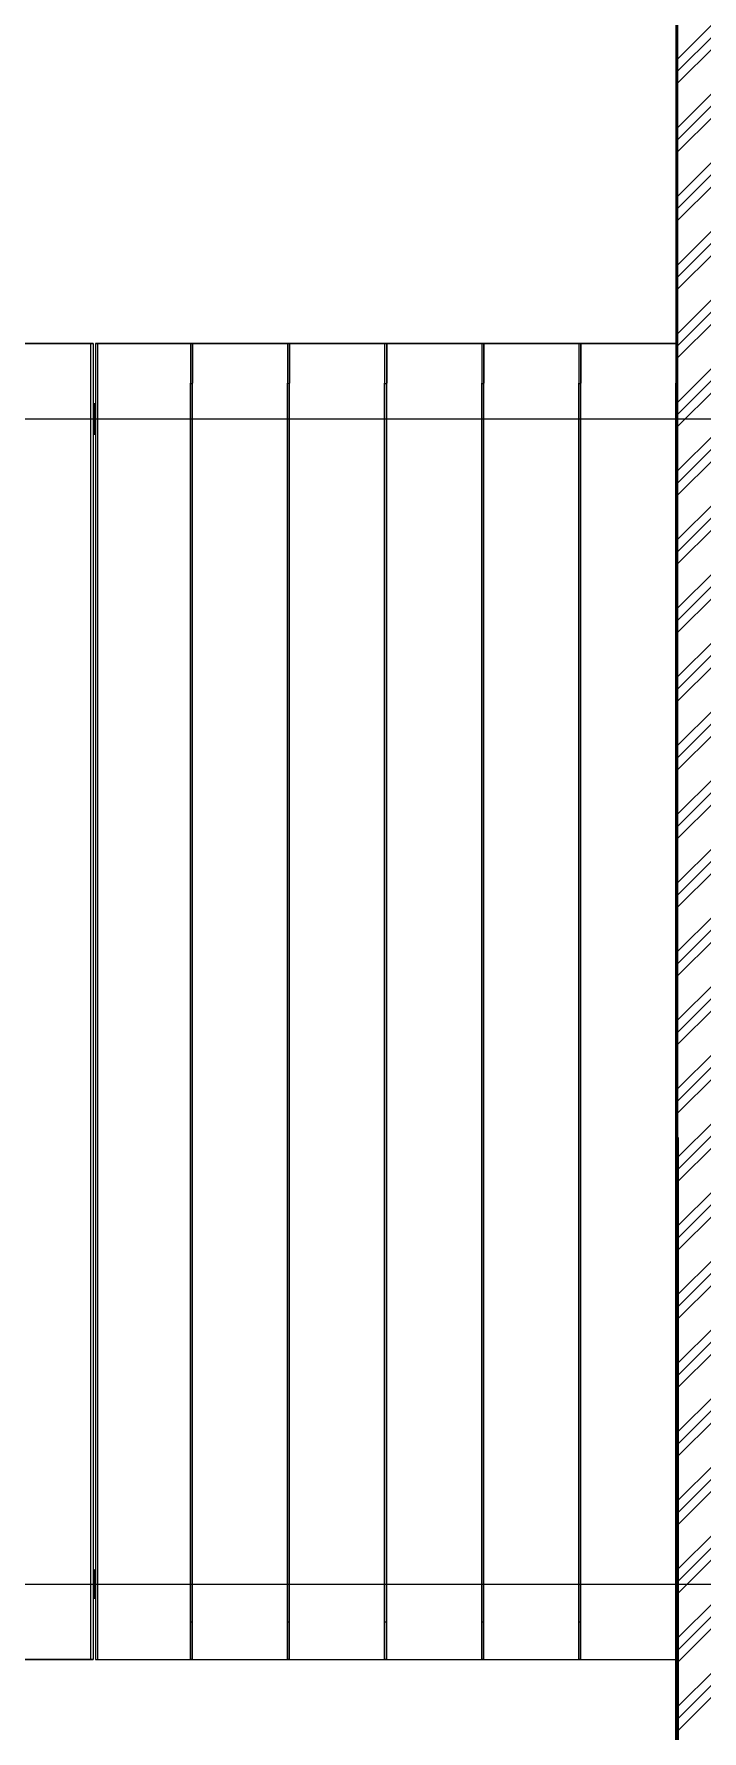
# Model space of a CAD drawing. Header units: millimetres. Extents: x 124696 to 347024, y 412631 to 564609.
# Drawn here: x 135939 to 138519, y 534534 to 541089 of the extents above; entities that cross this region are included whole.
import ezdxf

# ---------------------------------------------------------------- set-up
doc = ezdxf.new("R2010")
doc.units = ezdxf.units.MM
doc.header["$LTSCALE"] = 1500
doc.header["$MEASUREMENT"] = 0
doc.linetypes.add('二层平面图$0$Aligning Line', pattern=[6.35, 3.175, -3.175])
doc.linetypes.add('二层平面图$0$轴网线_12_3_3_3 mm', pattern=[21, 12, -3, 3, -3])
doc.layers.add('0-建筑底图', color=7, linetype='Continuous')
for name, color, linetype, lineweight in [('二层平面图$0$0-1', 7, 'Continuous', 5), ('二层平面图$0$A-COLU', 7, 'Continuous', 9), ('二层平面图$0$A-LINE', 7, 'Continuous', 9), ('二层平面图$0$A-LINE-4', 7, '二层平面图$0$Aligning Line', 100), ('二层平面图$0$A-NORM-MODEL', 6, 'Continuous', 9), ('二层平面图$0$A-ROOF', 241, 'Continuous', 9), ('二层平面图$0$A-ROOF-3', 50, 'Continuous', 50), ('二层平面图$0$A-ROOF-GRID-1', 9, 'Continuous', 9), ('二层平面图$0$A-WALL-CURT-PANEL-2', 7, 'Continuous', 9), ('二层平面图$0$A-WALL-CURT-PANEL-4', 140, 'Continuous', 9), ('二层平面图$0$A-WALL-CURT-STILE-2', 7, 'Continuous', 9), ('二层平面图$0$ANNO-DOTE-1', 10, '二层平面图$0$轴网线_12_3_3_3 mm', 15)]:
    doc.layers.add(name, color=color, linetype=linetype, lineweight=lineweight)

# ---------------------------------------------------------------- blocks, each defined once
blk = doc.blocks.new('二层平面图$0$屋顶檐口1 - 屋顶檐口1-2761451-104-2F')
at = {"layer": '二层平面图$0$A-ROOF-GRID-1'}
h = blk.add_hatch(dxfattribs=at)
h.set_pattern_fill('FP_47', color=256, style=0, pattern_type=2)
h.set_pattern_definition([(45, (0, 0), (-132.58252, 132.58252), []), (45, (46.88, 0), (0, 265.16504), []), (45, (-46.88, 0), (0, 265.16504), [])])
h.paths.add_polyline_path([(-6750, 49450), (-600, 49450), (-600, 49600), (-6600, 49600), (-6600, 89850), (9000, 89850), (9000, 90000), (-6750, 90000), (-6750, 49568.3)])
h.paths.add_polyline_path([(8912.5, 49450), (8965, 49450.3), (8965, 49600), (-550, 49600), (-550, 49450), (8830.7, 49450)])
at = {"layer": '二层平面图$0$A-ROOF-3'}
blk.add_line((-6750, 49450), (-6750, 90000), dxfattribs=at)
blk = doc.blocks.new('二层平面图$0$SHS-Roof-center_rvt-1-104-2F')
at = {"layer": '二层平面图$0$A-ROOF'}
blk.add_blockref('二层平面图$0$屋顶檐口1 - 屋顶檐口1-2761451-104-2F', (0, 0), dxfattribs=at)
blk = doc.blocks.new('二层平面图$0$柱子接地节点 - 柱子接地节点-V639-104-2F')
at = {"layer": '二层平面图$0$A-LINE'}
for p, q in [((-60, -5), (-60, 5)), ((60, 5), (60, -5))]:
    blk.add_line(p, q, dxfattribs=at)
blk = doc.blocks.new('二层平面图$0$廊子单元_转角阳角_西侧直跑楼梯 处加宽 - 廊子单元_转角阳角_西侧直跑楼梯 处加宽-12618817-104-2F')
at = {"layer": '二层平面图$0$A-WALL-CURT-PANEL-2'}
for p, q in [((-4513, 2541), (-9132.5, 2541)), ((-4513, -2541), (-4513, 2541)), ((-4505, 2541), (-4513, 2541)), ((-4505, 2541), (-4505, -2541)), ((-4487, 2541), (-4495, 2541)), ((-4495, 2541), (-4495, -2541)), ((-4487, -2541), (-4487, 2541)), ((-2250, 2541), (-4487, 2541)), ((-6591.5, -2541), (-4513, -2541)), ((-4513, -2541), (-4505, -2541)), ((-4495, -2541), (-4487, -2541)), ((-4487, -2541), (-2250, -2541))]:
    blk.add_line(p, q, dxfattribs=at)
blk = doc.blocks.new('二层平面图$0$梁 - 梁-V322-104-2F')
at = {"layer": '二层平面图$0$A-LINE'}
for p, q in [((-7.7, 1505.9), (-7.7, 1513.4)), ((42.4, 1530.6), (42.4, 1538.1)), ((52.4, 1535.5), (52.4, 1538)), ((57.4, 1538), (52.4, 1538)), ((-20.7, -711.6), (-20.7, -706.6)), ((-20.7, -711.6), (29.3, -711.9)), ((29.3, -711.9), (29.3, -706.9)), ((39.3, -711.9), (39.3, -706.9)), ((39.3, -711.9), (89.3, -712.2)), ((89.3, -712.2), (89.3, -707.2))]:
    blk.add_line(p, q, dxfattribs=at)
blk = doc.blocks.new('二层平面图$0$顶板轮廓组 - 顶板轮廓组-10256261-104-2F')
at = {"layer": '二层平面图$0$A-WALL-CURT-PANEL-2'}
for p, q in [((-9060.7, -1516.6), (-9052.7, -1516.6)), ((-9052.7, -1516.6), (-4433.2, -1516.6)), ((-4433.2, -1516.6), (-4425.2, -1516.6))]:
    blk.add_line(p, q, dxfattribs=at)
blk = doc.blocks.new('二层平面图$0$顶板轮廓组 - 顶板轮廓组-10256262-104-2F')
at = {"layer": '二层平面图$0$A-WALL-CURT-PANEL-2'}
for p, q in [((-7790.2, 1516.6), (-7782.2, 1516.6)), ((-7782.2, 1516.6), (-5703.7, 1516.6)), ((-5703.7, 1516.6), (-5695.7, 1516.6))]:
    blk.add_line(p, q, dxfattribs=at)
blk = doc.blocks.new('二层平面图$0$钢板肋 - 钢板肋-8009353-104-2F')
at = {"layer": '二层平面图$0$A-WALL-CURT-PANEL-2'}
for p, q in [((4101.9, -390.8), (-682.3, -431.9)), ((4255.7, -389.4), (4101.9, -390.8)), ((4101.9, -390.8), (4102, -398.8)), ((4255.8, -397.4), (4255.7, -389.4)), ((-682.3, -431.9), (-826.2, -433.2)), ((-826.1, -441.2), (-826.2, -433.2)), ((-826.1, -441.2), (-682.2, -439.9)), ((-682.2, -439.9), (-682.3, -431.9)), ((-682.2, -439.9), (4102, -398.8)), ((4102, -398.8), (4255.8, -397.4))]:
    blk.add_line(p, q, dxfattribs=at)
blk = doc.blocks.new('二层平面图$0$钢板肋 - 钢板肋-8009360-104-2F')
at = {"layer": '二层平面图$0$A-WALL-CURT-PANEL-2'}
for p, q in [((-646.4, 3547.4), (-654.4, 3547.3)), ((-654.4, 3547.3), (-652.4, 3393.5)), ((-644.4, 3393.6), (-646.4, 3547.4)), ((-652.4, 3393.5), (-644.4, 3393.6)), ((-652.4, 3393.5), (-589.8, -1390.5)), ((-581.8, -1390.4), (-644.4, 3393.6)), ((-581.8, -1390.4), (-589.8, -1390.5)), ((-589.8, -1390.5), (-587.9, -1534.4)), ((-579.9, -1534.3), (-581.8, -1390.4)), ((-579.9, -1534.3), (-587.9, -1534.4))]:
    blk.add_line(p, q, dxfattribs=at)
blk = doc.blocks.new('二层平面图$0$钢板肋 - 钢板肋-V687-104-2F')
at = {"layer": '二层平面图$0$A-WALL-CURT-PANEL-2'}
for p, q in [((4101.9, -390.8), (-682.3, -431.9)), ((4255.7, -389.4), (4101.9, -390.8)), ((4101.9, -390.8), (4101.9, -394.8)), ((4255.7, -393.4), (4255.7, -389.4)), ((-682.3, -431.9), (-826.2, -433.2)), ((-826.2, -437.2), (-826.2, -433.2)), ((-682.3, -435.9), (-682.3, -431.9))]:
    blk.add_line(p, q, dxfattribs=at)
blk = doc.blocks.new('二层平面图$0$梁 - 梁-V637-104-2F')
at = {"layer": '二层平面图$0$A-LINE'}
for p, q in [((-1, 2658.4), (-1, 2663.4)), ((49, 2663.1), (-1, 2663.4)), ((49, 2658.1), (49, 2663.1)), ((59, 2658), (59, 2663)), ((109, 2662.7), (59, 2663)), ((109, 2657.7), (109, 2662.7)), ((22.7, -1836.9), (22.7, -1834.4)), ((32.7, -1836.9), (32.8, -1829.4)), ((82.9, -1812.2), (82.9, -1804.7)), ((17.7, -1836.8), (22.7, -1836.9))]:
    blk.add_line(p, q, dxfattribs=at)
blk = doc.blocks.new('二层平面图$0$钢板肋轮廓族 - 钢板肋轮廓族-8009357-104-2F')
at = {"layer": '二层平面图$0$A-WALL-CURT-PANEL-2'}
for p, q in [((-2461.6, -3961.7), (-2449, -4115)), ((-2057.8, -8883.4), (-2449, -4115)), ((-2046, -9026.8), (-2057.8, -8883.4))]:
    blk.add_line(p, q, dxfattribs=at)
blk = doc.blocks.new('二层平面图$0$梁 - 梁-V688-104-2F')
at = {"layer": '二层平面图$0$A-LINE'}
for p, q in [((-24, -1274.1), (-24, -1269.1)), ((-24, -1274.1), (26, -1274.4)), ((26, -1274.4), (26, -1269.4)), ((36, -1274.4), (36, -1269.4)), ((36, -1274.4), (86, -1274.7)), ((86, -1274.7), (86, -1269.7))]:
    blk.add_line(p, q, dxfattribs=at)
blk = doc.blocks.new('二层平面图$0$顶板轮廓组 - 顶板轮廓组-12588180-104-2F')
at = {"layer": '二层平面图$0$A-WALL-CURT-PANEL-2'}
for p, q in [((-8425.4, -1516.6), (-8417.4, -1516.6)), ((-8417.4, -1516.6), (-6180.4, -1516.6))]:
    blk.add_line(p, q, dxfattribs=at)
blk = doc.blocks.new('二层平面图$0$矩形竖梃 - 8 x 50 mm 蜂窝铝板幕墙开缝-V689-104-2F')
at = {"layer": '二层平面图$0$A-WALL-CURT-STILE-2'}
blk.add_line((-9000, 78750), (-9005, 78750), dxfattribs=at)
blk = doc.blocks.new('二层平面图$0$矩形竖梃 - 8 x 50 mm 蜂窝铝板幕墙开缝-V690-104-2F')
at = {"layer": '二层平面图$0$A-WALL-CURT-STILE-2'}
blk.add_line((-8995, 78750), (-9000, 78750), dxfattribs=at)
blk = doc.blocks.new('二层平面图')
at = {"layer": '二层平面图$0$A-LINE-4', "color": 8}
blk.add_line((-6750, 90000), (-6750, 49450), dxfattribs=at)
at = {"layer": '二层平面图$0$ANNO-DOTE-1', "color": 8}
for p, q in [((-18896.2, 83250), (161528.2, 83250)), ((-18896.2, 78750), (161528.2, 78750))]:
    blk.add_line(p, q, dxfattribs=at)
at = {"layer": '二层平面图$0$0-1', "color": 8}
blk.add_blockref('二层平面图$0$SHS-Roof-center_rvt-1-104-2F', (0, 0), dxfattribs=at)
at = {"layer": '二层平面图$0$A-COLU', "color": 8}
for name, p, rotation in [('二层平面图$0$梁 - 梁-V637-104-2F', (-11663.3, 83288.5), 270.3346980908719), ('二层平面图$0$梁 - 梁-V688-104-2F', (-7725.8, 83288.5), 270.3346980908722), ('二层平面图$0$梁 - 梁-V322-104-2F', (-9711.7, 78711.5), 90.334698090872), ('二层平面图$0$梁 - 梁-V688-104-2F', (-7725.8, 78788.5), 270.334698090872)]:
    blk.add_blockref(name, p, dxfattribs=dict(at, rotation=rotation))
at = {"layer": '二层平面图$0$A-NORM-MODEL', "color": 8, "rotation": 270}
blk.add_blockref('二层平面图$0$柱子接地节点 - 柱子接地节点-V639-104-2F', (-9000, 83250), dxfattribs=at)
at = {"layer": '二层平面图$0$A-WALL-CURT-PANEL-2', "color": 8}
for name, p in [('二层平面图$0$顶板轮廓组 - 顶板轮廓组-10256261-104-2F', (-4579.8, 85057.6)), ('二层平面图$0$顶板轮廓组 - 顶板轮廓组-12588180-104-2F', (-569.6, 85057.6)), ('二层平面图$0$顶板轮廓组 - 顶板轮廓组-12588180-104-2F', (-569.6, 79975.5))]:
    blk.add_blockref(name, p, dxfattribs=at)
for name, p, rotation in [('二层平面图$0$钢板肋轮廓族 - 钢板肋轮廓族-8009357-104-2F', (-6601.6, 87288.2), 355.308984781337), ('二层平面图$0$钢板肋轮廓族 - 钢板肋轮廓族-8009357-104-2F', (-6593.6, 87288.2), 355.308984781337), ('二层平面图$0$钢板肋轮廓族 - 钢板肋轮廓族-8009357-104-2F', (-5851.6, 87288.2), 355.3089847813375), ('二层平面图$0$钢板肋轮廓族 - 钢板肋轮廓族-8009357-104-2F', (-5843.6, 87288.2), 355.3089847813375), ('二层平面图$0$钢板肋 - 钢板肋-8009353-104-2F', (-9055, 79288.8), 89.50703467931051), ('二层平面图$0$钢板肋轮廓族 - 钢板肋轮廓族-8009357-104-2F', (-5476.6, 87288.2), 355.308984781337), ('二层平面图$0$钢板肋轮廓族 - 钢板肋轮廓族-8009357-104-2F', (-5468.6, 87288.2), 355.308984781337), ('二层平面图$0$钢板肋 - 钢板肋-8009360-104-2F', (-7646.1, 79985.5), 359.2495148122317), ('二层平面图$0$钢板肋轮廓族 - 钢板肋轮廓族-8009357-104-2F', (-5101.6, 87288.2), 355.3089847813374), ('二层平面图$0$钢板肋轮廓族 - 钢板肋轮廓族-8009357-104-2F', (-5093.6, 87288.2), 355.3089847813374), ('二层平面图$0$钢板肋 - 钢板肋-8009353-104-2F', (-8305, 79288.8), 89.50703467931015), ('二层平面图$0$钢板肋轮廓族 - 钢板肋轮廓族-8009357-104-2F', (-4726.6, 87288.2), 355.3089847813371), ('二层平面图$0$钢板肋轮廓族 - 钢板肋轮廓族-8009357-104-2F', (-4718.6, 87288.2), 355.3089847813371), ('二层平面图$0$钢板肋 - 钢板肋-8009353-104-2F', (-7930, 79288.8), 89.50703467931034), ('二层平面图$0$钢板肋轮廓族 - 钢板肋轮廓族-8009357-104-2F', (-4351.6, 87288.2), 355.308984781337), ('二层平面图$0$钢板肋轮廓族 - 钢板肋轮廓族-8009357-104-2F', (-4343.6, 87288.2), 355.308984781337), ('二层平面图$0$钢板肋 - 钢板肋-8009353-104-2F', (-7555, 79288.8), 89.50703467931034), ('二层平面图$0$钢板肋轮廓族 - 钢板肋轮廓族-8009357-104-2F', (-3976.6, 87288.2), 355.308984781337), ('二层平面图$0$钢板肋 - 钢板肋-V687-104-2F', (-7180, 79288.8), 89.50703467931004), ('二层平面图$0$顶板轮廓组 - 顶板轮廓组-10256262-104-2F', (-16795.2, 79975.5), 180)]:
    blk.add_blockref(name, p, dxfattribs=dict(at, rotation=rotation))
at = {"layer": '二层平面图$0$A-WALL-CURT-PANEL-4', "color": 8}
blk.add_blockref('二层平面图$0$廊子单元_转角阳角_西侧直跑楼梯 处加宽 - 廊子单元_转角阳角_西侧直跑楼梯 处加宽-12618817-104-2F', (-4500, 81000), dxfattribs=at)
at = {"layer": '二层平面图$0$A-WALL-CURT-STILE-2', "color": 8}
for name in ['二层平面图$0$矩形竖梃 - 8 x 50 mm 蜂窝铝板幕墙开缝-V689-104-2F', '二层平面图$0$矩形竖梃 - 8 x 50 mm 蜂窝铝板幕墙开缝-V690-104-2F']:
    blk.add_blockref(name, (0, 0), dxfattribs=at)

msp = doc.modelspace()

# ---------------------------------------------------------------- block references
at = {"layer": '0-建筑底图'}
msp.add_blockref('二层平面图', (145171.7, 456352), dxfattribs=at)

doc.saveas('drawing.dxf')
